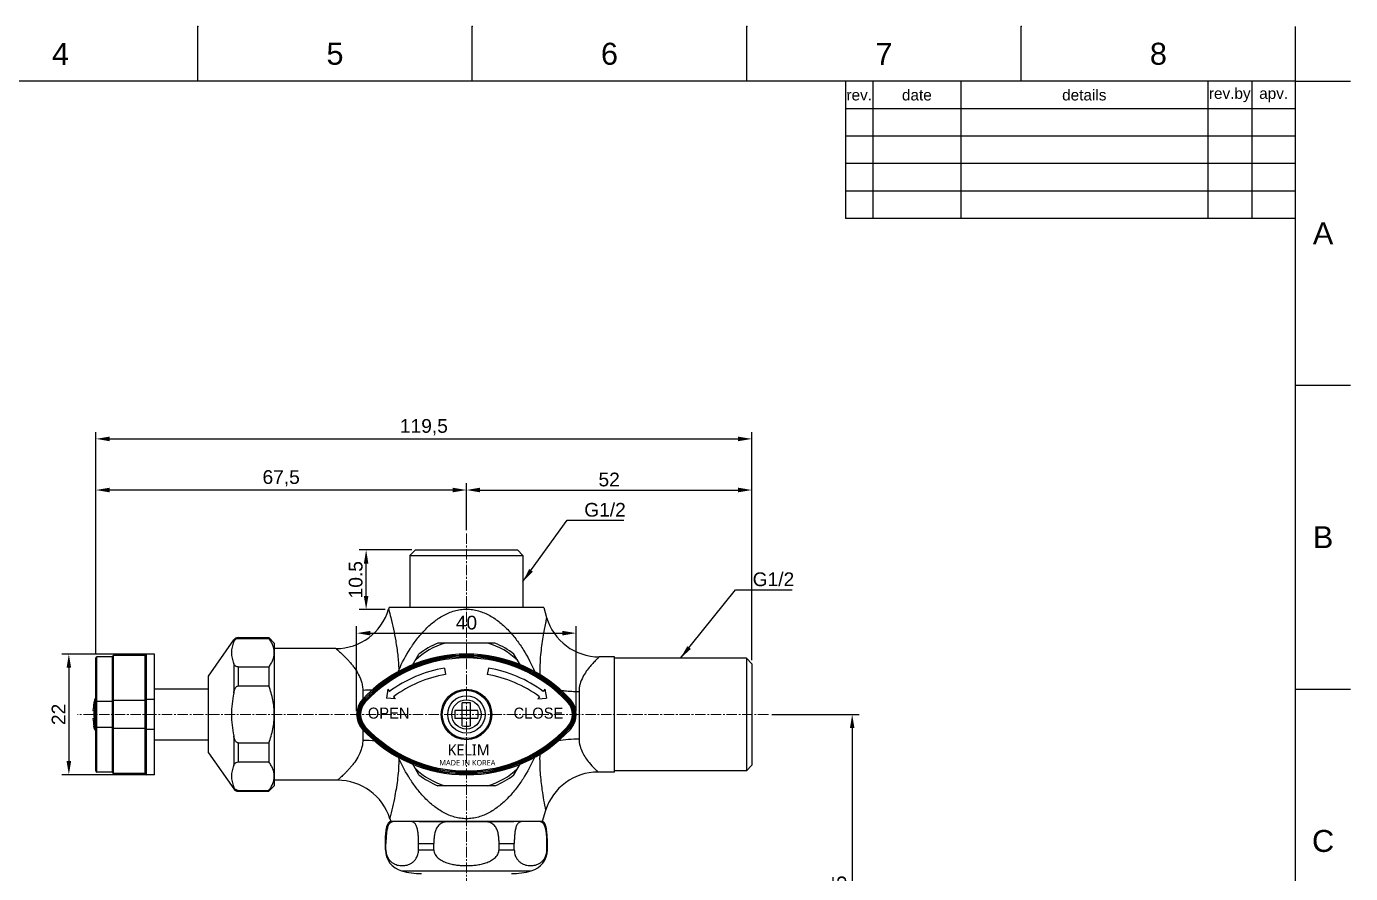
# Model space of a CAD drawing. Header units: millimetres. Extents: x 5091 to 5511, y 1069 to 1366.
# Drawn here: x 5269.4 to 5510.6, y 1211.2 to 1365.6 of the extents above; entities that cross this region are included whole.
import ezdxf

# ---------------------------------------------------------------- set-up
doc = ezdxf.new("R2010")
doc.units = ezdxf.units.MM
doc.header["$LTSCALE"] = 0.1
doc.linetypes.add('CENTER2', pattern=[28.575, 19.05, -3.175, 3.175, -3.175])
for name, color, linetype in [('02___PRT_ALL_AXES', 7, 'Continuous'), ('DIM', 3, 'Continuous'), ('FORM', 7, 'Continuous'), ('MEMBER', 7, 'Continuous'), ('TEXT', 2, 'Continuous')]:
    doc.layers.add(name, color=color, linetype=linetype)
doc.layers.add('Cneter', color=1, linetype='CENTER2', lineweight=13)
doc.styles.get("Standard").update_dxf_attribs({"font": 'ARIAL.TTF'})
doc.dimstyles.new('ISO-25', dxfattribs={"dimtxt": 2.5, "dimasz": 2.5, "dimexe": 1.25, "dimexo": 0.625, "dimtad": 1, "dimtxsty": 'Standard', "dimcen": 2.5, "dimadec": 0, "dimazin": 0, "dimtfac": 1, "dimtmove": 0, "dimatfit": 3, "dimfxl": 1, "dimarcsym": 0})

# ---------------------------------------------------------------- blocks, each defined once
blk = doc.blocks.new('*D117')
at = {"layer": 'Defpoints', "color": 0}
for p in [(5331.24, 1270.16), (5340.21, 1270.16), (5335.36, 1259.27)]:
    blk.add_point(p, dxfattribs=at)
at = {"layer": 'DIM', "color": 0, "lineweight": -2}
for p, q in [((5339.58, 1270.16), (5329.99, 1270.16)), ((5331.24, 1261.77), (5331.24, 1267.66)), ((5334.73, 1259.27), (5329.99, 1259.27))]:
    blk.add_line(p, q, dxfattribs=at)
at = {"layer": 'DIM', "color": 0}
for points in [[(5330.82, 1267.66), (5331.65, 1267.66), (5331.24, 1270.16)], [(5330.82, 1261.77), (5331.65, 1261.77), (5331.24, 1259.27)]]:
    blk.add_solid(points, dxfattribs=at)
at = {"layer": 'DIM', "color": 0, "insert": (5329.34, 1264.72), "char_height": 2.5, "attachment_point": 5, "rotation": 90}
blk.add_mtext('10.5', dxfattribs=at)
blk = doc.blocks.new('*D118')
at = {"layer": 'Defpoints', "color": 0}
for p in [(5401.51, 1281.07), (5349.51, 1273.16), (5401.51, 1249.41)]:
    blk.add_point(p, dxfattribs=at)
at = {"layer": 'DIM', "color": 0, "lineweight": -2}
for p, q in [((5349.51, 1273.78), (5349.51, 1282.32)), ((5352.01, 1281.07), (5399.01, 1281.07)), ((5401.51, 1250.03), (5401.51, 1282.32))]:
    blk.add_line(p, q, dxfattribs=at)
at = {"layer": 'DIM', "color": 0}
for points in [[(5352.01, 1281.49), (5352.01, 1280.65), (5349.51, 1281.07)], [(5399.01, 1281.49), (5399.01, 1280.65), (5401.51, 1281.07)]]:
    blk.add_solid(points, dxfattribs=at)
at = {"layer": 'DIM', "color": 0, "insert": (5375.51, 1282.97), "char_height": 2.5, "attachment_point": 5}
blk.add_mtext('52', dxfattribs=at)
blk = doc.blocks.new('*D119')
at = {"layer": 'Defpoints', "color": 0}
for p in [(5282.01, 1281.07), (5349.51, 1273.16), (5282.01, 1250.46)]:
    blk.add_point(p, dxfattribs=at)
at = {"layer": 'DIM', "color": 0, "lineweight": -2}
for p, q in [((5282.01, 1251.08), (5282.01, 1282.32)), ((5347.01, 1281.07), (5284.51, 1281.07)), ((5349.51, 1273.78), (5349.51, 1282.32))]:
    blk.add_line(p, q, dxfattribs=at)
at = {"layer": 'DIM', "color": 0}
for points in [[(5284.51, 1281.49), (5284.51, 1280.65), (5282.01, 1281.07)], [(5347.01, 1281.49), (5347.01, 1280.65), (5349.51, 1281.07)]]:
    blk.add_solid(points, dxfattribs=at)
at = {"layer": 'DIM', "color": 0, "insert": (5315.76, 1283.2), "char_height": 2.5, "attachment_point": 5}
blk.add_mtext('67,5', dxfattribs=at)
blk = doc.blocks.new('*D114')
at = {"layer": 'Defpoints', "color": 0}
for p in [(5401.51, 1290.39), (5282.01, 1266.7), (5401.51, 1266.7)]:
    blk.add_point(p, dxfattribs=at)
at = {"layer": 'DIM', "color": 0, "lineweight": -2}
for p, q in [((5282.01, 1267.33), (5282.01, 1291.64)), ((5401.51, 1267.33), (5401.51, 1291.64)), ((5284.51, 1290.39), (5399.01, 1290.39))]:
    blk.add_line(p, q, dxfattribs=at)
at = {"layer": 'DIM', "color": 0}
for points in [[(5284.51, 1290.8), (5284.51, 1289.97), (5282.01, 1290.39)], [(5399.01, 1290.8), (5399.01, 1289.97), (5401.51, 1290.39)]]:
    blk.add_solid(points, dxfattribs=at)
at = {"layer": 'DIM', "color": 0, "insert": (5341.76, 1292.52), "char_height": 2.5, "attachment_point": 5}
blk.add_mtext('119,5', dxfattribs=at)
blk = doc.blocks.new('*D115')
at = {"layer": 'Defpoints', "color": 0}
for p in [(5292.71, 1251.16), (5277.08, 1229.16), (5292.71, 1229.16)]:
    blk.add_point(p, dxfattribs=at)
at = {"layer": 'DIM', "color": 0, "lineweight": -2}
for p, q in [((5292.08, 1251.16), (5275.83, 1251.16)), ((5277.08, 1248.66), (5277.08, 1231.66)), ((5292.08, 1229.16), (5275.83, 1229.16))]:
    blk.add_line(p, q, dxfattribs=at)
at = {"layer": 'DIM', "color": 0}
for points in [[(5276.67, 1248.66), (5277.5, 1248.66), (5277.08, 1251.16)], [(5276.67, 1231.66), (5277.5, 1231.66), (5277.08, 1229.16)]]:
    blk.add_solid(points, dxfattribs=at)
at = {"layer": 'DIM', "color": 0, "insert": (5275.2, 1240.16), "char_height": 2.5, "attachment_point": 5, "rotation": 90}
blk.add_mtext('22', dxfattribs=at)
blk = doc.blocks.new('*D116')
at = {"layer": 'Defpoints', "color": 0}
for p in [(5369.51, 1254.98), (5329.51, 1240.16), (5369.51, 1240.16)]:
    blk.add_point(p, dxfattribs=at)
at = {"layer": 'DIM', "color": 0, "lineweight": -2}
for p, q in [((5329.51, 1240.78), (5329.51, 1256.23)), ((5332.01, 1254.98), (5367.01, 1254.98)), ((5369.51, 1240.78), (5369.51, 1256.23))]:
    blk.add_line(p, q, dxfattribs=at)
at = {"layer": 'DIM', "color": 0}
for points in [[(5332.01, 1255.39), (5332.01, 1254.56), (5329.51, 1254.98)], [(5367.01, 1255.39), (5367.01, 1254.56), (5369.51, 1254.98)]]:
    blk.add_solid(points, dxfattribs=at)
at = {"layer": 'DIM', "color": 0, "insert": (5349.51, 1256.88), "char_height": 2.5, "attachment_point": 5}
blk.add_mtext('40', dxfattribs=at)
blk = doc.blocks.new('*D121')
at = {"layer": 'Defpoints', "color": 0}
for p in [(5404.51, 1240.16), (5324.51, 1174.66), (5419.78, 1174.66)]:
    blk.add_point(p, dxfattribs=at)
at = {"layer": 'DIM', "color": 0, "lineweight": -2}
for p, q in [((5405.13, 1240.16), (5421.03, 1240.16)), ((5419.78, 1237.66), (5419.78, 1177.16)), ((5325.13, 1174.66), (5421.03, 1174.66))]:
    blk.add_line(p, q, dxfattribs=at)
at = {"layer": 'DIM', "color": 0}
for points in [[(5419.37, 1237.66), (5420.2, 1237.66), (5419.78, 1240.16)], [(5419.37, 1177.16), (5420.2, 1177.16), (5419.78, 1174.66)]]:
    blk.add_solid(points, dxfattribs=at)
at = {"layer": 'DIM', "color": 0, "insert": (5417.65, 1207.41), "char_height": 2.5, "attachment_point": 5, "rotation": 90}
blk.add_mtext('65,5', dxfattribs=at)

msp = doc.modelspace()

# ---------------------------------------------------------------- linework, layer by layer
for p, q in [((5300.565, 1355.571), (5300.565, 1365.571)), ((5350.565, 1355.571), (5350.565, 1365.571)), ((5400.565, 1355.571), (5400.565, 1365.571)), ((5450.565, 1355.571), (5450.565, 1365.571)), ((5500.565, 1355.571), (5500.565, 1365.571)), ((5500.565, 1355.571), (5100.565, 1355.571)), ((5500.565, 1078.571), (5500.565, 1355.571)), ((5500.565, 1355.571), (5510.565, 1355.571)), ((5500.565, 1300.171), (5510.565, 1300.171)), ((5500.565, 1244.771), (5510.565, 1244.771))]:
    msp.add_line(p, q)
at = {"color": 7, "linetype": 'Continuous'}
for p, q in [((5363.261, 1220.658), (5335.759, 1220.658)), ((5334.759, 1216.658), (5334.846, 1216.658)), ((5334.846, 1215.501), (5334.846, 1216.658)), ((5340.791, 1215.501), (5340.791, 1216.658)), ((5340.791, 1216.658), (5343.566, 1216.658)), ((5343.566, 1215.501), (5343.566, 1216.658)), ((5355.454, 1215.501), (5355.454, 1216.658)), ((5355.454, 1216.658), (5358.229, 1216.658)), ((5358.229, 1215.501), (5358.229, 1216.658)), ((5364.173, 1215.501), (5364.173, 1216.658)), ((5364.173, 1216.658), (5364.261, 1216.658)), ((5334.759, 1215.501), (5334.846, 1215.501)), ((5340.791, 1215.501), (5343.566, 1215.501)), ((5355.454, 1215.501), (5358.229, 1215.501)), ((5364.173, 1215.501), (5364.261, 1215.501)), ((5337.701, 1211.644), (5361.319, 1211.644))]:
    msp.add_line(p, q, dxfattribs=at)
for centre, radius, start, end in [((5338.759, 1215.501), 4, 180, 254.65678), ((5360.261, 1215.501), 4, 285.34322, 0), ((5341.31, 1224.797), 13.64, 254.65678, 270), ((5357.71, 1224.797), 13.64, 270, 285.34322)]:
    msp.add_arc(centre, radius, start, end, dxfattribs=at)
for points, start_tangent, end_tangent in [([(5334.759, 1216.658), (5334.764, 1217.202), (5334.781, 1217.746), (5334.812, 1218.29), (5334.864, 1218.832), (5334.946, 1219.37), (5335.004, 1219.636), (5335.077, 1219.898), (5335.174, 1220.152), (5335.308, 1220.389), (5335.395, 1220.494), (5335.501, 1220.58), (5335.624, 1220.638), (5335.759, 1220.658)], (0, 1), (1, -0.0001063)), ([(5336.511, 1220.658), (5336.131, 1220.628), (5335.942, 1220.579), (5335.756, 1220.492), (5335.578, 1220.356), (5335.414, 1220.161), (5335.271, 1219.908), (5335.155, 1219.606), (5334.993, 1218.917), (5334.903, 1218.177), (5334.859, 1217.419), (5334.846, 1216.658)], (-1, 0), (0, -1)), ([(5340.791, 1216.658), (5340.778, 1217.419), (5340.734, 1218.177), (5340.644, 1218.917), (5340.482, 1219.606), (5340.365, 1219.908), (5340.223, 1220.161), (5340.059, 1220.356), (5339.881, 1220.492), (5339.695, 1220.579), (5339.506, 1220.628), (5339.125, 1220.658)], (0, 1), (-1, 0)), ([(5346.896, 1220.658), (5346.134, 1220.628), (5345.385, 1220.492), (5345.029, 1220.356), (5344.701, 1220.161), (5344.416, 1219.908), (5344.182, 1219.606), (5343.859, 1218.917), (5343.678, 1218.177), (5343.591, 1217.419), (5343.566, 1216.658)], (-1, 0), (0, -1)), ([(5355.454, 1216.658), (5355.429, 1217.419), (5355.341, 1218.177), (5355.16, 1218.917), (5354.837, 1219.606), (5354.604, 1219.908), (5354.319, 1220.161), (5353.991, 1220.356), (5353.635, 1220.492), (5352.885, 1220.628), (5352.124, 1220.658)], (0, 1), (-1, 0)), ([(5359.894, 1220.658), (5359.513, 1220.628), (5359.324, 1220.579), (5359.139, 1220.492), (5358.961, 1220.356), (5358.797, 1220.161), (5358.654, 1219.908), (5358.537, 1219.606), (5358.376, 1218.917), (5358.285, 1218.177), (5358.241, 1217.419), (5358.229, 1216.658)], (-1, 0), (0, -1)), ([(5364.173, 1216.658), (5364.161, 1217.419), (5364.117, 1218.177), (5364.026, 1218.917), (5363.865, 1219.606), (5363.748, 1219.908), (5363.606, 1220.161), (5363.442, 1220.356), (5363.264, 1220.492), (5363.078, 1220.579), (5362.889, 1220.628), (5362.508, 1220.658)], (0, 1), (-1, 0)), ([(5364.261, 1216.658), (5364.256, 1217.202), (5364.239, 1217.746), (5364.207, 1218.29), (5364.155, 1218.832), (5364.073, 1219.37), (5364.016, 1219.636), (5363.942, 1219.898), (5363.845, 1220.152), (5363.711, 1220.389), (5363.624, 1220.494), (5363.519, 1220.58), (5363.395, 1220.638), (5363.261, 1220.658)], (0, 1), (-1, -0.0001063)), ([(5334.846, 1215.501), (5334.964, 1214.641), (5335.255, 1213.958), (5335.63, 1213.462), (5336.044, 1213.112), (5336.477, 1212.87), (5336.921, 1212.713), (5337.818, 1212.596), (5338.716, 1212.713), (5339.159, 1212.87), (5339.593, 1213.112), (5340.007, 1213.462), (5340.382, 1213.958), (5340.672, 1214.641), (5340.791, 1215.501)], (0, -1), (0, 1)), ([(5343.566, 1215.501), (5343.628, 1215.056), (5343.802, 1214.641), (5344.062, 1214.274), (5344.382, 1213.958), (5345.132, 1213.462), (5345.96, 1213.112), (5346.827, 1212.87), (5347.713, 1212.713), (5348.609, 1212.624), (5349.509, 1212.596), (5350.408, 1212.624), (5351.304, 1212.713), (5352.19, 1212.87), (5353.057, 1213.111), (5353.886, 1213.461), (5354.636, 1213.957), (5354.957, 1214.273), (5355.218, 1214.64), (5355.392, 1215.056), (5355.454, 1215.501)], (0, -1), (0, 1)), ([(5358.229, 1215.501), (5358.347, 1214.641), (5358.637, 1213.958), (5359.012, 1213.462), (5359.426, 1213.112), (5359.86, 1212.87), (5360.303, 1212.713), (5361.201, 1212.596), (5362.098, 1212.713), (5362.541, 1212.87), (5362.975, 1213.111), (5363.389, 1213.461), (5363.764, 1213.957), (5364.055, 1214.64), (5364.173, 1215.501)], (0, -1), (0, 1))]:
    msp.add_spline(points, degree=3, dxfattribs=dict(at, start_tangent=start_tangent, end_tangent=end_tangent))
for p in [(5300.565, 1365.571), (5350.565, 1365.571), (5400.565, 1365.571), (5450.565, 1365.571)]:
    msp.add_point(p)
at = {"layer": '02___PRT_ALL_AXES', "color": 7, "linetype": 'Continuous'}
for p, q in [((5334.759, 1215.501), (5334.759, 1216.658)), ((5364.261, 1215.501), (5364.261, 1216.658))]:
    msp.add_line(p, q, dxfattribs=at)
for centre, start, end in [((5341.31, 1224.797), 254.65678, 270), ((5357.71, 1224.797), 270, 285.34322)]:
    msp.add_arc(centre, 13.64, start, end, dxfattribs=at)
at = {"layer": 'Cneter'}
for p, q in [((5349.51, 1273.158), (5349.51, 1199.658)), ((5404.51, 1240.158), (5278.641, 1240.157))]:
    msp.add_line(p, q, dxfattribs=at)
at = {"layer": 'DIM'}
msp.add_line((5340.885, 1220.644), (5358.135, 1220.671), dxfattribs=at)
at = {"layer": 'FORM'}
for p, q in [((5418.565, 1355.571), (5418.565, 1330.571)), ((5423.565, 1355.571), (5423.565, 1330.571)), ((5439.565, 1355.571), (5439.565, 1330.571)), ((5484.565, 1355.571), (5484.565, 1330.571)), ((5492.565, 1355.571), (5492.565, 1330.571)), ((5500.565, 1350.571), (5418.565, 1350.571)), ((5500.565, 1345.571), (5418.565, 1345.571)), ((5500.565, 1340.571), (5418.565, 1340.571)), ((5500.565, 1335.571), (5418.565, 1335.571)), ((5500.565, 1330.571), (5418.565, 1330.571)), ((5345.51, 1248.616), (5345.713, 1247.433)), ((5353.508, 1248.617), (5353.304, 1247.434)), ((5335.213, 1244.755), (5334.927, 1243.14)), ((5335.213, 1244.755), (5335.51, 1244.353)), ((5363.805, 1244.759), (5363.509, 1244.357)), ((5363.805, 1244.759), (5364.091, 1243.143)), ((5336.519, 1242.985), (5334.927, 1243.14)), ((5336.222, 1243.387), (5336.519, 1242.985)), ((5362.797, 1243.391), (5362.5, 1242.988)), ((5362.5, 1242.988), (5364.091, 1243.143))]:
    msp.add_line(p, q, dxfattribs=at)
at = {"layer": 'FORM', "color": 9, "linetype": 'Continuous'}
for centre, radius, start, end in [((5349.51, 1225.372), 23.586, 99.76422, 126.41144), ((5349.51, 1225.372), 22.386, 99.76422, 126.41144), ((5349.514, 1225.372), 22.386, 53.60372, 80.25094), ((5349.514, 1225.372), 23.586, 53.60372, 80.25094)]:
    msp.add_arc(centre, radius, start, end, dxfattribs=at)
at = {"layer": 'MEMBER', "color": 7, "linetype": 'Continuous'}
for p, q in [((5340.21, 1270.158), (5339.21, 1269.158)), ((5339.21, 1269.158), (5339.21, 1259.658)), ((5339.21, 1269.158), (5359.81, 1269.158)), ((5340.21, 1270.158), (5358.81, 1270.158)), ((5358.81, 1270.158), (5359.81, 1269.158)), ((5359.81, 1269.158), (5359.81, 1259.658)), ((5335.43, 1259.658), (5335.331, 1259.322)), ((5363.59, 1259.658), (5335.43, 1259.658)), ((5363.59, 1259.658), (5364.122, 1257.843)), ((5302.51, 1247.158), (5307.113, 1253.731)), ((5307.932, 1254.158), (5313.51, 1254.158)), ((5307.932, 1254.014), (5313.51, 1254.014)), ((5313.51, 1254.158), (5313.51, 1254.014)), ((5314.51, 1253.158), (5313.51, 1254.158)), ((5314.51, 1253.157), (5314.51, 1227.158)), ((5325.742, 1252.158), (5314.51, 1252.158)), ((5354.706, 1253.158), (5344.314, 1253.158)), ((5282.01, 1229.858), (5282.01, 1250.458)), ((5285.01, 1250.658), (5282.21, 1250.658)), ((5285.01, 1229.608), (5285.01, 1250.708)), ((5291.01, 1250.908), (5285.21, 1250.908)), ((5291.01, 1229.358), (5291.01, 1250.958)), ((5292.71, 1251.158), (5291.21, 1251.158)), ((5292.71, 1229.158), (5292.71, 1251.158)), ((5339.672, 1249.117), (5340.85, 1251.158)), ((5359.348, 1249.117), (5358.17, 1251.158)), ((5376.51, 1250.658), (5373.701, 1250.658)), ((5376.51, 1229.658), (5376.51, 1250.658)), ((5400.51, 1250.408), (5376.51, 1250.408)), ((5401.51, 1249.408), (5400.51, 1250.408)), ((5400.51, 1250.408), (5400.51, 1229.908)), ((5302.51, 1233.158), (5302.51, 1247.158)), ((5307.932, 1248.818), (5313.51, 1248.818)), ((5313.51, 1248.818), (5313.51, 1245.354)), ((5401.51, 1249.408), (5401.51, 1230.908)), ((5292.71, 1244.808), (5302.51, 1244.808)), ((5307.932, 1245.354), (5313.51, 1245.354)), ((5281.776, 1242.824), (5281.641, 1242.276)), ((5281.641, 1242.276), (5281.665, 1242.253)), ((5348.76, 1238.063), (5348.76, 1242.253)), ((5350.26, 1238.063), (5350.26, 1242.253)), ((5281.47, 1240.908), (5281.665, 1240.908)), ((5351.605, 1240.908), (5347.415, 1240.908)), ((5281.47, 1239.408), (5281.665, 1239.408)), ((5281.665, 1238.063), (5281.641, 1238.039)), ((5281.776, 1237.491), (5281.641, 1238.039)), ((5351.605, 1239.408), (5347.415, 1239.408)), ((5292.71, 1235.508), (5302.51, 1235.508)), ((5307.932, 1234.961), (5313.51, 1234.961)), ((5313.51, 1234.961), (5313.51, 1231.497)), ((5302.51, 1233.158), (5307.113, 1226.584)), ((5307.932, 1231.497), (5313.51, 1231.497)), ((5337.206, 1232.147), (5337.169, 1232.313)), ((5340.85, 1229.158), (5339.672, 1231.198)), ((5358.17, 1229.158), (5359.348, 1231.198)), ((5401.51, 1230.908), (5400.51, 1229.908)), ((5285.01, 1229.658), (5282.21, 1229.658)), ((5291.01, 1229.408), (5285.21, 1229.408)), ((5292.71, 1229.158), (5291.21, 1229.158)), ((5326.019, 1228.158), (5314.51, 1228.158)), ((5376.51, 1229.658), (5373.456, 1229.658)), ((5400.51, 1229.908), (5376.51, 1229.908)), ((5307.932, 1226.301), (5313.51, 1226.301)), ((5307.932, 1226.158), (5313.51, 1226.158)), ((5314.51, 1227.158), (5313.51, 1226.158)), ((5313.51, 1226.301), (5313.51, 1226.158)), ((5354.706, 1227.158), (5344.314, 1227.158)), ((5335.555, 1221.168), (5335.715, 1220.658)), ((5363.304, 1220.658), (5335.715, 1220.658)), ((5363.93, 1222.651), (5363.304, 1220.658))]:
    msp.add_line(p, q, dxfattribs=at)
at = {"layer": 'MEMBER', "color": 9, "linetype": 'Continuous'}
for p, q in [((5335.337, 1259.343), (5335.355, 1259.273)), ((5307.113, 1253.731), (5307.113, 1253.368)), ((5307.932, 1254.158), (5307.932, 1254.014)), ((5282.21, 1229.658), (5282.21, 1250.658)), ((5285.21, 1229.408), (5285.21, 1250.908)), ((5291.21, 1229.158), (5291.21, 1251.158)), ((5307.113, 1249.464), (5307.113, 1244.062)), ((5307.932, 1248.818), (5307.932, 1245.354)), ((5330.615, 1244.61), (5330.615, 1242.912)), ((5281.776, 1242.824), (5281.776, 1237.491)), ((5285.01, 1242.533), (5282.21, 1242.533)), ((5291.01, 1242.703), (5285.21, 1242.703)), ((5292.71, 1242.872), (5291.21, 1242.872)), ((5330.719, 1242.737), (5330.572, 1242.872)), ((5330.903, 1242.567), (5330.756, 1242.703)), ((5331.086, 1242.397), (5330.939, 1242.533)), ((5367.933, 1242.397), (5368.08, 1242.533)), ((5368.117, 1242.567), (5368.264, 1242.703)), ((5368.301, 1242.737), (5368.448, 1242.872)), ((5370.022, 1244.339), (5370.022, 1235.711)), ((5285.01, 1237.782), (5282.21, 1237.782)), ((5291.01, 1237.612), (5285.21, 1237.612)), ((5292.71, 1237.443), (5291.21, 1237.443)), ((5330.719, 1237.579), (5330.572, 1237.443)), ((5330.615, 1237.403), (5330.615, 1235.422)), ((5330.903, 1237.748), (5330.756, 1237.612)), ((5331.086, 1237.918), (5330.939, 1237.782)), ((5367.933, 1237.918), (5368.08, 1237.782)), ((5368.117, 1237.748), (5368.264, 1237.612)), ((5368.301, 1237.579), (5368.448, 1237.443)), ((5307.113, 1236.253), (5307.113, 1230.851)), ((5307.932, 1234.961), (5307.932, 1231.497)), ((5373.467, 1229.662), (5373.471, 1229.658)), ((5307.113, 1226.947), (5307.113, 1226.584)), ((5307.932, 1226.301), (5307.932, 1226.158)), ((5335.58, 1221.232), (5335.56, 1221.151)), ((5363.924, 1222.68), (5363.93, 1222.651))]:
    msp.add_line(p, q, dxfattribs=at)
for radius in [4.6, 2.667]:
    msp.add_circle((5349.51, 1240.158), radius, dxfattribs=at)
at = {"layer": 'MEMBER', "color": 7, "linetype": 'Continuous'}
for radius in [4.4, 3.4]:
    msp.add_circle((5349.51, 1240.158), radius, dxfattribs=at)
for centre, radius, start, end in [((5325.742, 1262.158), 10, 270, 343.65064), ((5373.718, 1260.657), 10, 196.34955, 270), ((5307.932, 1253.158), 1, 90, 145), ((5349.51, 1240.158), 14, 111.78679, 128.21321), ((5349.51, 1240.158), 14, 51.78679, 68.21321), ((5282.21, 1250.458), 0.2, 90, 180), ((5285.21, 1250.708), 0.2, 90, 180), ((5291.21, 1250.958), 0.2, 90, 180), ((5349.51, 1225.372), 25.786, 42.74124, 137.25876), ((5349.51, 1225.372), 25.536, 42.74124, 137.25876), ((5349.51, 1225.372), 25.286, 42.74124, 137.25876), ((5225.001, 1271.579), 114.586, 348.11305, 348.25026), ((5291.414, 1240.158), 9.972, 167.87215, 175.68661), ((5282.74, 1242.558), 1, 137.33881, 164.53399), ((5333.51, 1240.158), 4, 137.25876, 222.74124), ((5333.51, 1240.158), 3.75, 137.25876, 222.74124), ((5333.51, 1240.158), 3.5, 137.25876, 222.74124), ((5349.51, 1230.405), 11.871, 86.37903, 93.62097), ((5365.51, 1240.158), 3.5, 317.25876, 42.74124), ((5365.51, 1240.158), 3.75, 317.25876, 42.74124), ((5365.51, 1240.158), 4, 317.25876, 42.74124), ((5293.512, 1240.157), 11.871, 176.37903, 183.62097), ((5359.271, 1240.158), 11.88, 176.3804, 183.6196), ((5339.749, 1240.158), 11.88, 356.3804, 3.6196), ((5291.414, 1240.158), 9.972, 184.31339, 192.12785), ((5282.74, 1237.758), 1, 195.46601, 222.66119), ((5349.51, 1254.943), 25.786, 222.74124, 317.25876), ((5349.51, 1254.943), 25.536, 222.74124, 317.25876), ((5349.51, 1254.943), 25.286, 222.74124, 317.25876), ((5349.51, 1249.91), 11.871, 266.37903, 273.62097), ((5282.21, 1229.858), 0.2, 180, 270), ((5285.21, 1229.608), 0.2, 180, 270), ((5291.21, 1229.358), 0.2, 180, 270), ((5326.019, 1218.158), 10, 17.4208, 90), ((5349.51, 1240.158), 14, 231.78679, 248.21321), ((5349.51, 1240.158), 14, 291.78679, 308.21321), ((5373.471, 1219.658), 10, 90, 162.57902), ((5307.932, 1227.158), 1, 215, 270)]:
    msp.add_arc(centre, radius, start, end, dxfattribs=at)
at = {"layer": 'MEMBER', "color": 9, "linetype": 'Continuous'}
for centre, radius, start, end in [((5349.51, 1240.158), 13.574, 106.71581, 133.28419), ((5349.51, 1240.158), 13.574, 46.71581, 73.28419), ((5349.51, 1225.372), 25.586, 42.74124, 137.25876), ((5349.51, 1225.372), 25.336, 42.74124, 137.25876), ((5349.51, 1225.372), 25.086, 42.74124, 137.25876), ((5330.617, 1271.289), 26.678, 269.99605, 274.16908), ((5333.51, 1240.158), 3.8, 137.25876, 222.74124), ((5333.51, 1240.158), 3.55, 137.25876, 222.74124), ((5333.51, 1240.158), 3.3, 137.25876, 222.74124), ((5365.51, 1240.158), 3.3, 317.25876, 42.74124), ((5365.51, 1240.158), 3.55, 317.25876, 42.74124), ((5365.51, 1240.158), 3.8, 317.25876, 42.74124), ((5349.51, 1254.943), 25.586, 222.74124, 317.25876), ((5349.51, 1254.943), 25.336, 222.74124, 317.25876), ((5349.51, 1254.943), 25.086, 222.74124, 317.25876), ((5330.619, 1210.443), 24.979, 84.73545, 90.00778), ((5349.51, 1240.158), 13.574, 226.71581, 253.28419), ((5349.51, 1240.158), 13.574, 286.71581, 313.28419)]:
    msp.add_arc(centre, radius, start, end, dxfattribs=at)
for points, start_tangent, end_tangent in [([(5335.355, 1259.273), (5335.721, 1257.815), (5336.623, 1253.578), (5336.993, 1251.004), (5337.186, 1248.244)], (0.2498611, -0.9682817), (0.0268488, -0.9996395)), ([(5337.186, 1248.244), (5339.244, 1252.106), (5340.495, 1253.888), (5341.91, 1255.536), (5343.511, 1257.003), (5345.32, 1258.212), (5347.34, 1259.041), (5348.414, 1259.266), (5349.51, 1259.343)], (0.4039499, 0.9147811), (1, 0.0000976)), ([(5349.51, 1259.343), (5350.626, 1259.263), (5351.72, 1259.03), (5353.773, 1258.172), (5355.605, 1256.925), (5357.223, 1255.416), (5358.651, 1253.724), (5359.908, 1251.896), (5361.967, 1247.938)], (1, -0.0001189), (0.3941837, -0.9190317)), ([(5364.122, 1257.843), (5364.107, 1257.771), (5364.062, 1257.562), (5363.991, 1257.228), (5363.899, 1256.786), (5363.675, 1255.647), (5363.431, 1254.259), (5363.2, 1252.695), (5363.011, 1251.002), (5362.867, 1247.34)], (-0.2253311, -0.9742823), (0.0151137, -0.9998858)), ([(5325.742, 1252.158), (5325.744, 1252.155), (5325.753, 1252.148), (5325.766, 1252.136), (5325.785, 1252.12), (5325.81, 1252.099), (5325.839, 1252.073), (5325.914, 1252.008), (5326.008, 1251.925), (5326.121, 1251.826), (5326.25, 1251.71), (5326.395, 1251.579), (5326.727, 1251.273), (5327.103, 1250.914), (5327.513, 1250.505), (5327.946, 1250.049), (5328.391, 1249.548), (5328.837, 1249.001), (5329.272, 1248.405), (5329.681, 1247.759), (5330.343, 1246.297), (5330.543, 1245.478), (5330.615, 1244.61)], (-0.9663865, 0.2570936), (0.000175, -1)), ([(5373.718, 1250.658), (5373.685, 1250.627), (5373.588, 1250.536), (5373.431, 1250.387), (5373.221, 1250.185), (5372.679, 1249.634), (5372.032, 1248.91), (5371.351, 1248.026), (5370.712, 1246.976), (5370.221, 1245.745), (5370.075, 1245.061), (5370.022, 1244.339)], (-0.7478188, -0.6639029), (-0.000117, -1)), ([(5282.01, 1242.397), (5282.025, 1242.449), (5282.068, 1242.493), (5282.133, 1242.523), (5282.21, 1242.533)], (0, 1), (1, 0)), ([(5285.01, 1242.567), (5285.025, 1242.619), (5285.068, 1242.663), (5285.133, 1242.692), (5285.21, 1242.703)], (0, 1), (1, 0)), ([(5291.01, 1242.737), (5291.025, 1242.788), (5291.068, 1242.833), (5291.133, 1242.862), (5291.21, 1242.872)], (0, 1), (1, 0)), ([(5366.557, 1244.585), (5367.399, 1244.478), (5370.022, 1244.339)], (0.9893561, -0.1455147), (1, 0)), ([(5282.01, 1237.918), (5282.025, 1237.866), (5282.068, 1237.822), (5282.133, 1237.792), (5282.21, 1237.782)], (0, -1), (1, 0)), ([(5285.01, 1237.748), (5285.025, 1237.696), (5285.068, 1237.652), (5285.133, 1237.623), (5285.21, 1237.612)], (0, -1), (1, 0)), ([(5291.01, 1237.579), (5291.025, 1237.527), (5291.068, 1237.483), (5291.133, 1237.453), (5291.21, 1237.443)], (0, -1), (1, 0)), ([(5330.615, 1235.422), (5330.547, 1234.586), (5330.359, 1233.797), (5329.735, 1232.386), (5328.938, 1231.187), (5328.516, 1230.659), (5328.095, 1230.176), (5327.686, 1229.738), (5327.299, 1229.345), (5326.944, 1229.001), (5326.632, 1228.708), (5326.496, 1228.583), (5326.374, 1228.473), (5326.268, 1228.378), (5326.18, 1228.3), (5326.11, 1228.238), (5326.06, 1228.193), (5326.042, 1228.178), (5326.029, 1228.167), (5326.019, 1228.158)], (-0.0001035, -1), (-0.8652831, -0.5012835)), ([(5366.209, 1235.391), (5368.079, 1235.63), (5370.022, 1235.711)], (0.9850851, 0.1720678), (1, -0.0000007)), ([(5370.022, 1235.711), (5370.199, 1234.392), (5370.639, 1233.233), (5371.218, 1232.238), (5371.84, 1231.397), (5372.947, 1230.17), (5373.467, 1229.662)], (0.0001103, -1), (0.7260552, -0.6876364)), ([(5362.866, 1232.975), (5362.939, 1229.512), (5363.275, 1226.408), (5363.924, 1222.68)], (-0.0314072, -0.9995067), (0.1968816, -0.9804273)), ([(5337.204, 1232.151), (5337.137, 1230.321), (5336.975, 1228.562), (5336.746, 1226.892), (5336.476, 1225.333), (5335.58, 1221.232)], (-0.0079668, -0.9999683), (-0.2350099, -0.971993)), ([(5349.51, 1221.151), (5348.421, 1221.228), (5347.355, 1221.451), (5345.347, 1222.275), (5343.547, 1223.474), (5341.95, 1224.929), (5340.534, 1226.562), (5339.279, 1228.327), (5337.204, 1232.151)], (-1, 0.0001058), (-0.4116395, 0.9113468)), ([(5361.896, 1232.332), (5359.82, 1228.451), (5358.561, 1226.658), (5357.138, 1224.999), (5355.53, 1223.52), (5353.716, 1222.298), (5351.689, 1221.458), (5350.611, 1221.23), (5349.51, 1221.151)], (-0.4057272, -0.9139942), (-1, -0.0001638))]:
    msp.add_spline(points, degree=3, dxfattribs=dict(at, start_tangent=start_tangent, end_tangent=end_tangent))
at = {"layer": 'MEMBER', "color": 7, "linetype": 'Continuous'}
for points, start_tangent, end_tangent in [([(5307.113, 1253.368), (5306.814, 1252.397), (5306.711, 1251.416), (5306.814, 1250.435), (5307.113, 1249.464)], (-0.3736239, -0.9275803), (0.3736239, -0.9275803)), ([(5307.113, 1253.368), (5307.21, 1253.565), (5307.354, 1253.755), (5307.576, 1253.924), (5307.932, 1254.014)], (0.3736239, 0.9275803), (1, 0)), ([(5314.51, 1251.416), (5314.442, 1252.08), (5314.244, 1252.737), (5313.928, 1253.383), (5313.51, 1254.014)], (0, 1), (-0.5960396, 0.8029551)), ([(5307.932, 1248.818), (5307.576, 1248.907), (5307.354, 1249.077), (5307.21, 1249.267), (5307.113, 1249.464)], (-1, 0), (-0.3736239, 0.9275803)), ([(5313.51, 1248.818), (5313.928, 1249.449), (5314.244, 1250.095), (5314.442, 1250.752), (5314.51, 1251.416)], (0.5960396, 0.8029551), (0, 1)), ([(5307.113, 1244.062), (5307.21, 1244.456), (5307.275, 1244.648), (5307.354, 1244.836), (5307.452, 1245.014), (5307.576, 1245.175), (5307.735, 1245.301), (5307.932, 1245.354)], (0.1974329, 0.9803164), (1, 0)), ([(5314.51, 1240.158), (5314.442, 1241.485), (5314.244, 1242.8), (5313.51, 1245.354)], (0, 1), (-0.3479601, 0.9375093)), ([(5307.113, 1244.062), (5306.814, 1242.12), (5306.711, 1240.158)], (-0.1974329, -0.9803164), (0, -1)), ([(5306.711, 1240.158), (5306.814, 1238.195), (5307.113, 1236.253)], (0, -1), (0.1974329, -0.9803164)), ([(5313.51, 1234.961), (5314.244, 1237.515), (5314.442, 1238.83), (5314.51, 1240.158)], (0.3479601, 0.9375093), (0, 1)), ([(5307.932, 1234.961), (5307.735, 1235.014), (5307.576, 1235.14), (5307.452, 1235.302), (5307.354, 1235.479), (5307.275, 1235.667), (5307.21, 1235.859), (5307.113, 1236.253)], (-1, 0), (-0.1974329, 0.9803164)), ([(5307.113, 1230.851), (5306.814, 1229.88), (5306.711, 1228.899), (5306.814, 1227.918), (5307.113, 1226.947)], (-0.3736239, -0.9275803), (0.3736239, -0.9275803)), ([(5307.113, 1230.851), (5307.21, 1231.048), (5307.354, 1231.238), (5307.576, 1231.408), (5307.932, 1231.497)], (0.3736239, 0.9275803), (1, 0)), ([(5314.51, 1228.899), (5314.442, 1229.563), (5314.244, 1230.22), (5313.928, 1230.866), (5313.51, 1231.497)], (0, 1), (-0.5960396, 0.8029551)), ([(5313.51, 1226.301), (5313.928, 1226.932), (5314.244, 1227.578), (5314.442, 1228.235), (5314.51, 1228.899)], (0.5960396, 0.8029551), (0, 1)), ([(5307.932, 1226.301), (5307.576, 1226.391), (5307.354, 1226.56), (5307.21, 1226.75), (5307.113, 1226.947)], (-1, 0), (-0.3736239, 0.9275803))]:
    msp.add_spline(points, degree=3, dxfattribs=dict(at, start_tangent=start_tangent, end_tangent=end_tangent))

# ---------------------------------------------------------------- texts
at = {"char_height": 4, "attachment_point": 5}
for s, width, insert in [('4', 50, (5275.565, 1360.571)), ('5', 50, (5325.565, 1360.571)), ('6', 50, (5375.565, 1360.571)), ('7', 50, (5425.565, 1360.571)), ('8', 50, (5475.565, 1360.571)), ('A', 10, (5505.565, 1327.871)), ('B', 10, (5505.565, 1272.471)), ('C', 10, (5505.565, 1217.071))]:
    msp.add_mtext_dynamic_manual_height_columns(s, width=width, gutter_width=12.5, heights=[0], dxfattribs=dict(at, insert=insert))
at = {"layer": 'DIM', "char_height": 2.5, "attachment_point": 7}
for insert in [(5370.969, 1276.185), (5401.653, 1263.515)]:
    msp.add_mtext('G1/2', dxfattribs=dict(at, insert=insert))
at = {"layer": 'FORM', "attachment_point": 1}
for s, insert, char_height, width in [('{\\fBodoni MT|b0|i0|c0|p18;OPEN}', (5331.552, 1241.402), 2, 8.55425), ('{\\fBodoni MT|b0|i0|c0|p18;CLOSE}', (5358.099, 1241.402), 2, 8.55425), ('{\\f@Malgun Gothic|b0|i0|c0|p50;KELIM}', (5346.076, 1234.682), 2, 8.55425), ('{\\f@Malgun Gothic|b0|i0|c129|p50;MADE IN KOREA}', (5344.583, 1231.858), 1, 12.46481)]:
    msp.add_mtext(s, dxfattribs=dict(at, insert=insert, char_height=char_height, width=width))
at = {"layer": 'TEXT', "char_height": 2, "attachment_point": 5}
for s, width, insert in [('rev.', 5, (5421.065, 1353.071)), ('date', 16, (5431.565, 1353.071)), ('details', 45, (5462.065, 1353.071)), ('rev.by', 8, (5488.565, 1353.071)), ('apv.', 8, (5496.565, 1353.071))]:
    msp.add_mtext_dynamic_manual_height_columns(s, width=width, gutter_width=12.5, heights=[0], dxfattribs=dict(at, insert=insert))

# ---------------------------------------------------------------- dimensions: what is measured, and where the dimension line sits
at = {"layer": 'DIM'}
for base, p1, p2, picture, middle in [((5401.51, 1290.388), (5282.01, 1266.702), (5401.51, 1266.702), '*D114', (5341.76, 1292.516)), ((5282.01, 1281.071), (5349.51, 1273.158), (5282.01, 1250.458), '*D119', (5315.76, 1283.199)), ((5401.51, 1281.071), (5349.51, 1273.158), (5401.51, 1249.408), '*D118', (5375.51, 1282.973)), ((5369.51, 1254.977), (5329.51, 1240.158), (5369.51, 1240.157), '*D116', (5349.51, 1256.879))]:
    dim = msp.add_linear_dim(base=base, p1=p1, p2=p2, dimstyle='ISO-25', dxfattribs=at)
    dim.commit()
    dim.dimension.update_dxf_attribs({"geometry": picture, "text_midpoint": middle})
dim = msp.add_linear_dim(base=(5331.237, 1270.158), p1=(5335.355, 1259.273), p2=(5340.21, 1270.158), angle=90, text='10.5', dimstyle='ISO-25', dxfattribs=at)
dim.commit()
dim.dimension.update_dxf_attribs({"geometry": '*D117', "text_midpoint": (5329.335, 1264.715)})
for base, p1, p2, picture, middle in [((5277.084, 1229.158), (5292.71, 1251.158), (5292.71, 1229.158), '*D115', (5275.204, 1240.158)), ((5419.782, 1174.658), (5404.51, 1240.158), (5324.51, 1174.658), '*D121', (5417.654, 1207.408))]:
    dim = msp.add_linear_dim(base=base, p1=p1, p2=p2, angle=90, dimstyle='ISO-25', dxfattribs=at)
    dim.commit()
    dim.dimension.update_dxf_attribs({"geometry": picture, "text_midpoint": middle})

# ---------------------------------------------------------------- leaders
at = {"layer": 'DIM', "annotation_type": 0, "has_hookline": 1, "hookline_direction": 0, "text_width": 7.202}
for points in [[(5359.81, 1264.408), (5367.844, 1275.56), (5370.344, 1275.56)], [(5388.51, 1250.408), (5398.528, 1262.89), (5401.028, 1262.89)]]:
    msp.add_leader(points, dimstyle='ISO-25', dxfattribs=at)

doc.saveas('drawing.dxf')
